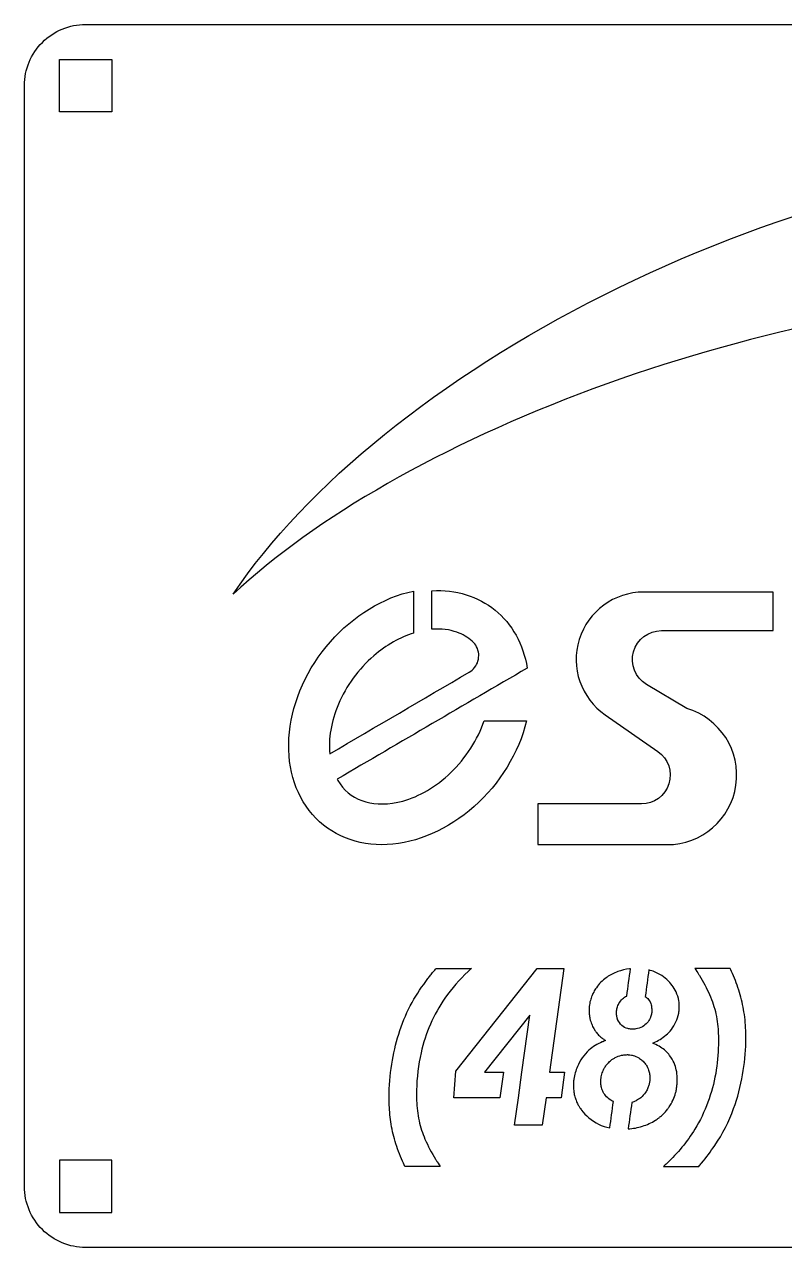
# Model space of a CAD drawing. Extents: x -140 to 140, y -80 to 80.
# Drawn here: x -139.9 to -40.5, y -79.9 to 80.1 of the extents above; entities that cross this region are included whole.
import ezdxf

# ---------------------------------------------------------------- set-up
doc = ezdxf.new("R2010")
doc.units = 0

msp = doc.modelspace()

# ---------------------------------------------------------------- linework, layer by layer
at = {"layer": '1'}
for points in [[(140.12, 72.11), (140.12, -71.89, -0.414214), (132.12, -79.89), (-131.88, -79.89, -0.414214), (-139.88, -71.89), (-139.88, 72.11, -0.414214), (-131.88, 80.11), (132.12, 80.11, -0.414214)], [(-41.96, 5.85), (-58.89, 5.85, 0.735169), (-63.92, -10.22), (-57.04, -14.99, -0.735169), (-59.19, -21.87), (-72.75, -21.87), (-72.75, -27.19), (-55.82, -27.19, 0.865241), (-53.23, -9.37), (-58.51, -6.22, -0.761737), (-56.57, 0.81), (-41.96, 0.81)]]:
    msp.add_lwpolyline(points, format="xyb", close=True, dxfattribs=at)
for points in [[(-128.46, 75.53), (-128.46, 68.69), (-135.3, 68.69), (-135.3, 75.53)], [(-69.24, -56.97), (-69.68, -60.3), (-71.66, -60.3), (-72.16, -63.89), (-75.77, -63.89), (-75.28, -60.3), (-74.82, -56.97), (-73.79, -49.48), (-79.72, -56.97), (-77.24, -56.97), (-77.7, -60.3), (-83.72, -60.3), (-83.47, -56.83), (-72.81, -43.38), (-69.33, -43.38), (-71.2, -56.97)], [(-128.46, -68.47), (-135.3, -68.47), (-135.3, -75.31), (-128.46, -75.31)]]:
    msp.add_lwpolyline(points, close=True, dxfattribs=at)
for points, knots in [([(46.96, 13.57), (55.9, 27.83), (56.2, 41.04), (47.78, 50.32), (47.78, 50.32), (39.37, 59.59), (22.9, 64.21), (1.96, 63.16), (1.96, 63.16), (-18.97, 62.11), (-42.74, 55.47), (-64.16, 44.7), (-64.16, 44.7), (-85.58, 33.93), (-102.99, 19.86), (-112.59, 5.56), (-112.59, 5.56), (-101.81, 15.65), (-85.14, 25.18), (-65.55, 32.42), (-65.55, 32.42), (-45.95, 39.67), (-24.68, 44.17), (-5.55, 45.13), (-5.55, 45.13), (13.59, 46.09), (29.37, 43.45), (38.98, 37.67), (38.98, 37.67), (48.59, 31.89), (51.42, 23.35), (46.96, 13.57)], [0, 0, 0, 0, 0.125, 0.125, 0.125, 0.125, 0.25, 0.25, 0.25, 0.25, 0.375, 0.375, 0.375, 0.375, 0.5, 0.5, 0.5, 0.5, 0.625, 0.625, 0.625, 0.625, 0.75, 0.75, 0.75, 0.75, 0.875, 0.875, 0.875, 0.875, 1, 1, 1, 1]), ([(-74.12, -4.09), (-74.63, -0.96), (-76.1, 1.69), (-78.33, 3.5), (-78.33, 3.5), (-80.56, 5.31), (-83.45, 6.2), (-86.59, 6.03), (-86.59, 6.03), (-86.59, 4.34), (-86.59, 2.66), (-86.59, 0.98), (-86.59, 0.98), (-85.35, 1.08), (-84.25, 0.93), (-83.32, 0.6), (-83.32, 0.6), (-82.55, 0.33), (-81.89, -0.06), (-81.31, -0.57), (-81.31, -0.57), (-81.08, -0.78), (-80.88, -1.03), (-80.74, -1.32), (-80.74, -1.32), (-80.59, -1.6), (-80.5, -1.91), (-80.47, -2.23), (-80.47, -2.23), (-80.44, -2.54), (-80.48, -2.86), (-80.57, -3.17), (-80.57, -3.17), (-80.65, -3.47), (-80.8, -3.76), (-81, -4.01), (-81, -4.01), (-81.19, -4.26), (-81.44, -4.47), (-81.71, -4.63), (-81.71, -4.63), (-87.79, -8.19), (-93.87, -11.75), (-99.95, -15.3), (-99.95, -15.3), (-100.14, -13.39), (-99.78, -11.08), (-98.81, -8.82), (-98.81, -8.82), (-97.82, -6.46), (-96.16, -4.2), (-94.19, -2.49), (-94.19, -2.49), (-92.56, -1.08), (-90.73, -0.06), (-88.99, 0.49), (-88.99, 0.49), (-88.99, 2.32), (-88.99, 4.16), (-88.99, 5.99), (-88.99, 5.99), (-92.97, 5.15), (-96.86, 2.77), (-99.87, -0.65), (-99.87, -0.65), (-102.88, -4.08), (-104.79, -8.31), (-105.23, -12.49), (-105.23, -12.49), (-105.66, -16.68), (-104.58, -20.52), (-102.21, -23.24), (-102.21, -23.24), (-99.84, -25.96), (-96.35, -27.37), (-92.43, -27.18), (-92.43, -27.18), (-88.51, -26.99), (-84.46, -25.21), (-81.08, -22.21), (-81.08, -22.21), (-77.7, -19.21), (-75.24, -15.2), (-74.2, -10.98), (-74.2, -10.98), (-76.05, -10.98), (-77.9, -10.98), (-79.75, -10.98), (-79.75, -10.98), (-80.58, -13.43), (-82.15, -15.88), (-84.12, -17.77), (-84.12, -17.77), (-86.02, -19.61), (-88.28, -20.9), (-90.38, -21.48), (-90.38, -21.48), (-92.22, -21.99), (-93.9, -21.97), (-95.24, -21.6), (-95.24, -21.6), (-96.67, -21.18), (-97.76, -20.41), (-98.59, -19.25), (-98.59, -19.25), (-98.73, -19.05), (-98.86, -18.85), (-98.98, -18.63), (-98.98, -18.63), (-90.69, -13.78), (-82.41, -8.93), (-74.12, -4.09)], [0, 0, 0, 0, 0.035714, 0.035714, 0.035714, 0.035714, 0.071429, 0.071429, 0.071429, 0.071429, 0.107143, 0.107143, 0.107143, 0.107143, 0.142857, 0.142857, 0.142857, 0.142857, 0.178571, 0.178571, 0.178571, 0.178571, 0.214286, 0.214286, 0.214286, 0.214286, 0.25, 0.25, 0.25, 0.25, 0.285714, 0.285714, 0.285714, 0.285714, 0.321429, 0.321429, 0.321429, 0.321429, 0.357143, 0.357143, 0.357143, 0.357143, 0.392857, 0.392857, 0.392857, 0.392857, 0.428571, 0.428571, 0.428571, 0.428571, 0.464286, 0.464286, 0.464286, 0.464286, 0.5, 0.5, 0.5, 0.5, 0.535714, 0.535714, 0.535714, 0.535714, 0.571429, 0.571429, 0.571429, 0.571429, 0.607143, 0.607143, 0.607143, 0.607143, 0.642857, 0.642857, 0.642857, 0.642857, 0.678571, 0.678571, 0.678571, 0.678571, 0.714286, 0.714286, 0.714286, 0.714286, 0.75, 0.75, 0.75, 0.75, 0.785714, 0.785714, 0.785714, 0.785714, 0.821429, 0.821429, 0.821429, 0.821429, 0.857143, 0.857143, 0.857143, 0.857143, 0.892857, 0.892857, 0.892857, 0.892857, 0.928571, 0.928571, 0.928571, 0.928571, 0.964286, 0.964286, 0.964286, 0.964286, 1, 1, 1, 1]), ([(-81.42, -43.38), (-82.95, -43.38), (-84.49, -43.38), (-86.03, -43.38), (-86.03, -43.38), (-86.15, -43.53), (-86.27, -43.68), (-86.4, -43.82), (-86.4, -43.82), (-86.46, -43.9), (-86.52, -43.97), (-86.58, -44.04), (-86.58, -44.04), (-86.64, -44.12), (-86.7, -44.19), (-86.76, -44.27), (-86.76, -44.27), (-86.82, -44.34), (-86.88, -44.42), (-86.94, -44.49), (-86.94, -44.49), (-87, -44.57), (-87.05, -44.64), (-87.11, -44.72), (-87.11, -44.72), (-87.86, -45.71), (-88.56, -46.74), (-89.17, -47.82), (-89.17, -47.82), (-90.48, -50.16), (-91.28, -52.76), (-91.76, -55.39), (-91.76, -55.39), (-92, -56.8), (-92.15, -58.23), (-92.17, -59.66), (-92.17, -59.66), (-92.18, -59.85), (-92.18, -60.04), (-92.18, -60.24), (-92.18, -60.24), (-92.18, -60.48), (-92.17, -60.94), (-92.17, -60.97), (-92.17, -60.97), (-92.15, -61.79), (-92.08, -62.62), (-91.96, -63.44), (-91.96, -63.44), (-91.83, -64.31), (-91.64, -65.17), (-91.39, -66.01), (-91.39, -66.01), (-91.12, -66.89), (-90.8, -67.76), (-90.43, -68.61), (-90.43, -68.61), (-90.42, -68.63), (-90.23, -69.06), (-90.13, -69.28), (-90.13, -69.28), (-88.6, -69.28), (-87.06, -69.28), (-85.52, -69.28), (-85.52, -69.28), (-85.66, -69.06), (-85.93, -68.64), (-85.94, -68.62), (-85.94, -68.62), (-85.97, -68.57), (-86, -68.53), (-86.02, -68.48), (-86.02, -68.48), (-86.05, -68.44), (-86.08, -68.39), (-86.11, -68.35), (-86.11, -68.35), (-86.62, -67.5), (-87.1, -66.62), (-87.49, -65.71), (-87.49, -65.71), (-87.83, -64.94), (-88.08, -64.13), (-88.26, -63.31), (-88.26, -63.31), (-88.44, -62.44), (-88.55, -61.55), (-88.58, -60.66), (-88.58, -60.66), (-88.58, -60.64), (-88.59, -60.14), (-88.6, -59.88), (-88.6, -59.88), (-88.59, -59.69), (-88.59, -59.49), (-88.59, -59.3), (-88.59, -59.3), (-88.56, -57.66), (-88.37, -56.01), (-88, -54.41), (-88, -54.41), (-87.43, -51.86), (-86.37, -49.42), (-84.88, -47.28), (-84.88, -47.28), (-83.99, -46.01), (-82.97, -44.83), (-81.84, -43.78), (-81.84, -43.78), (-81.7, -43.64), (-81.56, -43.51), (-81.42, -43.38)], [0, 0, 0, 0, 0.035714, 0.035714, 0.035714, 0.035714, 0.071429, 0.071429, 0.071429, 0.071429, 0.107143, 0.107143, 0.107143, 0.107143, 0.142857, 0.142857, 0.142857, 0.142857, 0.178571, 0.178571, 0.178571, 0.178571, 0.214286, 0.214286, 0.214286, 0.214286, 0.25, 0.25, 0.25, 0.25, 0.285714, 0.285714, 0.285714, 0.285714, 0.321429, 0.321429, 0.321429, 0.321429, 0.357143, 0.357143, 0.357143, 0.357143, 0.392857, 0.392857, 0.392857, 0.392857, 0.428571, 0.428571, 0.428571, 0.428571, 0.464286, 0.464286, 0.464286, 0.464286, 0.5, 0.5, 0.5, 0.5, 0.535714, 0.535714, 0.535714, 0.535714, 0.571429, 0.571429, 0.571429, 0.571429, 0.607143, 0.607143, 0.607143, 0.607143, 0.642857, 0.642857, 0.642857, 0.642857, 0.678571, 0.678571, 0.678571, 0.678571, 0.714286, 0.714286, 0.714286, 0.714286, 0.75, 0.75, 0.75, 0.75, 0.785714, 0.785714, 0.785714, 0.785714, 0.821429, 0.821429, 0.821429, 0.821429, 0.857143, 0.857143, 0.857143, 0.857143, 0.892857, 0.892857, 0.892857, 0.892857, 0.928571, 0.928571, 0.928571, 0.928571, 0.964286, 0.964286, 0.964286, 0.964286, 1, 1, 1, 1]), ([(-54.24, -48.37), (-54.24, -48.44), (-54.24, -48.5), (-54.24, -48.57), (-54.24, -48.57), (-54.25, -48.73), (-54.26, -48.9), (-54.28, -49.06), (-54.28, -49.06), (-54.28, -49.08), (-54.29, -49.09), (-54.29, -49.11), (-54.29, -49.11), (-54.29, -49.16), (-54.3, -49.2), (-54.31, -49.25), (-54.31, -49.25), (-54.45, -50.03), (-54.79, -50.76), (-55.27, -51.38), (-55.27, -51.38), (-55.68, -51.9), (-56.19, -52.32), (-56.75, -52.67), (-56.75, -52.67), (-57, -52.83), (-57.26, -52.96), (-57.52, -53.09), (-57.52, -53.09), (-57.58, -53.12), (-57.64, -53.14), (-57.7, -53.17), (-57.7, -53.17), (-57.64, -53.2), (-57.58, -53.22), (-57.53, -53.25), (-57.53, -53.25), (-57.23, -53.37), (-56.94, -53.51), (-56.68, -53.68), (-56.68, -53.68), (-56.22, -53.97), (-55.81, -54.34), (-55.49, -54.77), (-55.49, -54.77), (-55.25, -55.07), (-55.05, -55.4), (-54.91, -55.75), (-54.91, -55.75), (-54.78, -56.04), (-54.68, -56.35), (-54.62, -56.66), (-54.62, -56.66), (-54.54, -57), (-54.5, -57.35), (-54.5, -57.7), (-54.5, -57.7), (-54.5, -57.73), (-54.49, -57.76), (-54.49, -57.79), (-54.49, -57.79), (-54.49, -57.82), (-54.49, -57.86), (-54.49, -57.89), (-54.49, -57.89), (-54.49, -58.02), (-54.5, -58.27), (-54.5, -58.28), (-54.5, -58.28), (-54.5, -58.36), (-54.51, -58.44), (-54.52, -58.52), (-54.52, -58.52), (-54.53, -58.68), (-54.55, -58.83), (-54.58, -58.99), (-54.58, -58.99), (-54.6, -59.15), (-54.63, -59.3), (-54.66, -59.46), (-54.66, -59.46), (-54.7, -59.61), (-54.74, -59.76), (-54.79, -59.91), (-54.79, -59.91), (-54.88, -60.22), (-55, -60.51), (-55.14, -60.79), (-55.14, -60.79), (-55.16, -60.84), (-55.19, -60.89), (-55.21, -60.94), (-55.21, -60.94), (-55.31, -61.12), (-55.42, -61.3), (-55.54, -61.48), (-55.54, -61.48), (-55.61, -61.59), (-55.76, -61.79), (-55.76, -61.8), (-55.76, -61.8), (-55.88, -61.95), (-56, -62.09), (-56.12, -62.22), (-56.12, -62.22), (-56.16, -62.26), (-56.2, -62.3), (-56.23, -62.34), (-56.23, -62.34), (-56.38, -62.49), (-56.53, -62.63), (-56.7, -62.77), (-56.7, -62.77), (-56.74, -62.8), (-56.78, -62.83), (-56.82, -62.86), (-56.82, -62.86), (-56.86, -62.9), (-56.9, -62.93), (-56.95, -62.96), (-56.95, -62.96), (-57.07, -63.06), (-57.2, -63.15), (-57.34, -63.23), (-57.34, -63.23), (-57.87, -63.57), (-58.45, -63.84), (-59.06, -64.02), (-59.06, -64.02), (-59.66, -64.22), (-60.29, -64.33), (-60.92, -64.38), (-60.92, -64.38), (-60.76, -63.23), (-60.6, -62.08), (-60.44, -60.93), (-60.44, -60.93), (-60.25, -60.87), (-60.06, -60.79), (-59.89, -60.7), (-59.89, -60.7), (-59.88, -60.7), (-59.87, -60.69), (-59.86, -60.69), (-59.86, -60.69), (-59.85, -60.68), (-59.84, -60.67), (-59.83, -60.67), (-59.83, -60.67), (-59.63, -60.56), (-59.45, -60.43), (-59.28, -60.29), (-59.28, -60.29), (-59.04, -60.09), (-58.83, -59.86), (-58.65, -59.6), (-58.65, -59.6), (-58.55, -59.45), (-58.46, -59.3), (-58.38, -59.14), (-58.38, -59.14), (-58.34, -59.06), (-58.31, -58.97), (-58.28, -58.89), (-58.28, -58.89), (-58.23, -58.74), (-58.19, -58.59), (-58.15, -58.44), (-58.15, -58.44), (-58.14, -58.37), (-58.13, -58.31), (-58.12, -58.24), (-58.12, -58.24), (-58.1, -58.11), (-58.09, -57.97), (-58.09, -57.84), (-58.09, -57.84), (-58.09, -57.8), (-58.08, -57.75), (-58.08, -57.71), (-58.08, -57.71), (-58.08, -57.63), (-58.08, -57.56), (-58.09, -57.49), (-58.09, -57.49), (-58.09, -57.39), (-58.1, -57.29), (-58.12, -57.2), (-58.12, -57.2), (-58.15, -57.03), (-58.19, -56.86), (-58.24, -56.7), (-58.24, -56.7), (-58.27, -56.58), (-58.32, -56.47), (-58.37, -56.36), (-58.37, -56.36), (-58.42, -56.27), (-58.46, -56.18), (-58.51, -56.1), (-58.51, -56.1), (-58.6, -55.95), (-58.7, -55.81), (-58.82, -55.69), (-58.82, -55.69), (-58.84, -55.67), (-58.85, -55.65), (-58.87, -55.63), (-58.87, -55.63), (-58.93, -55.56), (-59, -55.49), (-59.07, -55.42), (-59.07, -55.42), (-59.15, -55.36), (-59.22, -55.29), (-59.3, -55.23), (-59.3, -55.23), (-59.38, -55.18), (-59.46, -55.12), (-59.54, -55.07), (-59.54, -55.07), (-59.77, -54.93), (-60.02, -54.82), (-60.28, -54.75), (-60.28, -54.75), (-60.35, -54.74), (-60.42, -54.72), (-60.5, -54.71), (-60.5, -54.71), (-60.62, -54.68), (-60.74, -54.67), (-60.86, -54.67), (-60.86, -54.67), (-60.88, -54.67), (-60.91, -54.66), (-60.93, -54.66), (-60.93, -54.66), (-60.96, -54.66), (-60.98, -54.66), (-61.01, -54.66), (-61.01, -54.66), (-61.09, -54.66), (-61.18, -54.67), (-61.27, -54.67), (-61.27, -54.67), (-61.41, -54.68), (-61.56, -54.7), (-61.7, -54.73), (-61.7, -54.73), (-61.73, -54.73), (-61.76, -54.74), (-61.79, -54.74), (-61.79, -54.74), (-62.07, -54.8), (-62.35, -54.91), (-62.6, -55.04), (-62.6, -55.04), (-62.67, -55.08), (-62.79, -55.15), (-62.79, -55.15), (-62.79, -55.15), (-62.91, -55.22), (-63.01, -55.29), (-63.12, -55.37), (-63.12, -55.37), (-63.28, -55.5), (-63.42, -55.64), (-63.56, -55.79), (-63.56, -55.79), (-63.66, -55.89), (-63.76, -56.01), (-63.84, -56.13), (-63.84, -56.13), (-63.89, -56.2), (-63.94, -56.27), (-63.99, -56.34), (-63.99, -56.34), (-64.06, -56.47), (-64.13, -56.6), (-64.19, -56.73), (-64.19, -56.73), (-64.23, -56.84), (-64.27, -56.95), (-64.31, -57.06), (-64.31, -57.06), (-64.35, -57.17), (-64.38, -57.28), (-64.4, -57.39), (-64.4, -57.39), (-64.43, -57.51), (-64.45, -57.62), (-64.46, -57.74), (-64.46, -57.74), (-64.47, -57.8), (-64.47, -57.85), (-64.48, -57.91), (-64.48, -57.91), (-64.49, -58.03), (-64.49, -58.14), (-64.49, -58.26), (-64.49, -58.26), (-64.49, -58.29), (-64.49, -58.33), (-64.49, -58.36), (-64.49, -58.36), (-64.49, -58.51), (-64.47, -58.66), (-64.45, -58.81), (-64.45, -58.81), (-64.4, -59.02), (-64.34, -59.23), (-64.25, -59.43), (-64.25, -59.43), (-64.15, -59.64), (-64.02, -59.83), (-63.87, -60.01), (-63.87, -60.01), (-63.7, -60.22), (-63.5, -60.4), (-63.28, -60.55), (-63.28, -60.55), (-63.15, -60.65), (-63, -60.73), (-62.85, -60.8), (-62.85, -60.8), (-63.01, -61.95), (-63.16, -63.1), (-63.32, -64.25), (-63.32, -64.25), (-64.33, -64.04), (-65.29, -63.58), (-66.07, -62.91), (-66.07, -62.91), (-66.42, -62.61), (-66.74, -62.29), (-67.01, -61.92), (-67.01, -61.92), (-67.11, -61.79), (-67.2, -61.65), (-67.29, -61.52), (-67.29, -61.52), (-67.36, -61.41), (-67.42, -61.3), (-67.48, -61.19), (-67.48, -61.19), (-67.57, -61.01), (-67.66, -60.82), (-67.73, -60.63), (-67.73, -60.63), (-67.79, -60.48), (-67.85, -60.32), (-67.89, -60.16), (-67.89, -60.16), (-67.94, -59.96), (-67.99, -59.76), (-68.02, -59.56), (-68.02, -59.56), (-68.04, -59.43), (-68.05, -59.31), (-68.06, -59.19), (-68.06, -59.19), (-68.07, -59.02), (-68.08, -58.86), (-68.08, -58.69), (-68.08, -58.69), (-68.08, -58.49), (-68.07, -58.29), (-68.05, -58.09), (-68.05, -58.09), (-68.04, -58.01), (-68.03, -57.93), (-68.02, -57.85), (-68.02, -57.85), (-67.94, -57.29), (-67.78, -56.75), (-67.56, -56.23), (-67.56, -56.23), (-67.21, -55.42), (-66.71, -54.66), (-66.05, -54.07), (-66.05, -54.07), (-65.53, -53.62), (-64.94, -53.27), (-64.31, -53), (-64.31, -53), (-64.27, -52.99), (-64.23, -52.97), (-64.2, -52.96), (-64.2, -52.96), (-64.16, -52.94), (-64.12, -52.93), (-64.08, -52.91), (-64.08, -52.91), (-64.01, -52.88), (-63.93, -52.85), (-63.86, -52.82), (-63.86, -52.82), (-63.89, -52.8), (-63.93, -52.77), (-63.96, -52.75), (-63.96, -52.75), (-64.06, -52.69), (-64.16, -52.62), (-64.26, -52.54), (-64.26, -52.54), (-64.34, -52.48), (-64.42, -52.42), (-64.5, -52.36), (-64.5, -52.36), (-64.56, -52.3), (-64.62, -52.25), (-64.68, -52.19), (-64.68, -52.19), (-64.82, -52.06), (-64.96, -51.92), (-65.07, -51.76), (-65.07, -51.76), (-65.09, -51.74), (-65.11, -51.71), (-65.13, -51.69), (-65.13, -51.69), (-65.17, -51.62), (-65.22, -51.56), (-65.27, -51.49), (-65.27, -51.49), (-65.28, -51.46), (-65.3, -51.44), (-65.31, -51.42), (-65.31, -51.42), (-65.35, -51.35), (-65.41, -51.23), (-65.42, -51.23), (-65.42, -51.23), (-65.52, -51.05), (-65.61, -50.87), (-65.68, -50.69), (-65.68, -50.69), (-65.78, -50.45), (-65.86, -50.2), (-65.91, -49.94), (-65.91, -49.94), (-65.96, -49.75), (-65.99, -49.55), (-66.01, -49.35), (-66.01, -49.35), (-66.01, -49.28), (-66.02, -49.2), (-66.02, -49.13), (-66.02, -49.13), (-66.02, -49.05), (-66.03, -48.96), (-66.03, -48.87), (-66.03, -48.87), (-66.03, -48.83), (-66.03, -48.79), (-66.03, -48.74), (-66.03, -48.74), (-66.02, -48.61), (-66.01, -48.48), (-66, -48.35), (-66, -48.35), (-65.98, -48.08), (-65.93, -47.82), (-65.86, -47.57), (-65.86, -47.57), (-65.8, -47.36), (-65.73, -47.15), (-65.65, -46.94), (-65.65, -46.94), (-65.64, -46.92), (-65.63, -46.9), (-65.62, -46.88), (-65.62, -46.88), (-65.61, -46.86), (-65.6, -46.84), (-65.6, -46.82), (-65.6, -46.82), (-65.59, -46.8), (-65.58, -46.78), (-65.57, -46.76), (-65.57, -46.76), (-65.57, -46.75), (-65.48, -46.56), (-65.42, -46.47), (-65.42, -46.47), (-65.32, -46.27), (-65.21, -46.08), (-65.08, -45.9), (-65.08, -45.9), (-64.91, -45.65), (-64.71, -45.41), (-64.49, -45.19), (-64.49, -45.19), (-64.28, -44.97), (-64.04, -44.77), (-63.79, -44.59), (-63.79, -44.59), (-63.77, -44.58), (-63.76, -44.57), (-63.74, -44.55), (-63.74, -44.55), (-63.72, -44.54), (-63.7, -44.53), (-63.68, -44.52), (-63.68, -44.52), (-63.25, -44.22), (-62.77, -43.98), (-62.28, -43.8), (-62.28, -43.8), (-61.78, -43.62), (-61.26, -43.49), (-60.74, -43.43), (-60.74, -43.43), (-60.7, -43.43), (-60.65, -43.42), (-60.61, -43.42), (-60.61, -43.42), (-60.77, -44.61), (-60.94, -45.8), (-61.1, -46.99), (-61.1, -46.99), (-61.3, -47.09), (-61.48, -47.22), (-61.65, -47.37), (-61.65, -47.37), (-61.83, -47.55), (-62, -47.74), (-62.13, -47.96), (-62.13, -47.96), (-62.23, -48.14), (-62.31, -48.34), (-62.37, -48.54), (-62.37, -48.54), (-62.41, -48.72), (-62.43, -48.9), (-62.44, -49.08), (-62.44, -49.08), (-62.44, -49.11), (-62.44, -49.14), (-62.44, -49.17), (-62.44, -49.17), (-62.44, -49.2), (-62.44, -49.24), (-62.44, -49.27), (-62.44, -49.27), (-62.43, -49.38), (-62.42, -49.48), (-62.41, -49.59), (-62.41, -49.59), (-62.39, -49.73), (-62.36, -49.87), (-62.31, -50), (-62.31, -50), (-62.3, -50.02), (-62.3, -50.03), (-62.29, -50.05), (-62.29, -50.05), (-62.18, -50.35), (-61.99, -50.62), (-61.75, -50.83), (-61.75, -50.83), (-61.53, -51.03), (-61.26, -51.18), (-60.97, -51.25), (-60.97, -51.25), (-60.9, -51.27), (-60.83, -51.28), (-60.76, -51.29), (-60.76, -51.29), (-60.66, -51.31), (-60.55, -51.32), (-60.44, -51.32), (-60.44, -51.32), (-60.41, -51.33), (-60.37, -51.33), (-60.34, -51.33), (-60.34, -51.33), (-60.3, -51.33), (-60.26, -51.33), (-60.22, -51.32), (-60.22, -51.32), (-60.11, -51.32), (-60.01, -51.31), (-59.91, -51.3), (-59.91, -51.3), (-59.61, -51.26), (-59.31, -51.15), (-59.05, -51), (-59.05, -51), (-58.82, -50.86), (-58.62, -50.69), (-58.44, -50.5), (-58.44, -50.5), (-58.27, -50.32), (-58.14, -50.11), (-58.04, -49.89), (-58.04, -49.89), (-58.01, -49.84), (-57.98, -49.75), (-57.98, -49.75), (-57.98, -49.75), (-57.91, -49.58), (-57.87, -49.41), (-57.85, -49.24), (-57.85, -49.24), (-57.85, -49.22), (-57.85, -49.2), (-57.84, -49.18), (-57.84, -49.18), (-57.84, -49.16), (-57.84, -49.14), (-57.84, -49.12), (-57.84, -49.12), (-57.84, -49.1), (-57.84, -49.08), (-57.83, -49.06), (-57.83, -49.06), (-57.83, -49.04), (-57.83, -49.02), (-57.83, -49), (-57.83, -49), (-57.83, -48.96), (-57.83, -48.92), (-57.83, -48.88), (-57.83, -48.88), (-57.83, -48.86), (-57.83, -48.83), (-57.83, -48.81), (-57.83, -48.81), (-57.83, -48.76), (-57.84, -48.65), (-57.84, -48.65), (-57.84, -48.65), (-57.85, -48.48), (-57.87, -48.32), (-57.91, -48.16), (-57.91, -48.16), (-57.98, -47.89), (-58.1, -47.64), (-58.27, -47.43), (-58.27, -47.43), (-58.39, -47.28), (-58.53, -47.15), (-58.68, -47.05), (-58.68, -47.05), (-58.53, -45.89), (-58.37, -44.73), (-58.21, -43.58), (-58.21, -43.58), (-57.7, -43.71), (-57.21, -43.9), (-56.76, -44.17), (-56.76, -44.17), (-56.43, -44.36), (-56.12, -44.59), (-55.84, -44.85), (-55.84, -44.85), (-55.35, -45.31), (-54.93, -45.84), (-54.65, -46.44), (-54.65, -46.44), (-54.48, -46.82), (-54.36, -47.23), (-54.29, -47.64), (-54.29, -47.64), (-54.27, -47.75), (-54.26, -47.85), (-54.25, -47.95), (-54.25, -47.95), (-54.24, -48.09), (-54.24, -48.23), (-54.24, -48.37)], [0, 0, 0, 0, 0.005952, 0.005952, 0.005952, 0.005952, 0.011905, 0.011905, 0.011905, 0.011905, 0.017857, 0.017857, 0.017857, 0.017857, 0.02381, 0.02381, 0.02381, 0.02381, 0.029762, 0.029762, 0.029762, 0.029762, 0.035714, 0.035714, 0.035714, 0.035714, 0.041667, 0.041667, 0.041667, 0.041667, 0.047619, 0.047619, 0.047619, 0.047619, 0.053571, 0.053571, 0.053571, 0.053571, 0.059524, 0.059524, 0.059524, 0.059524, 0.065476, 0.065476, 0.065476, 0.065476, 0.071429, 0.071429, 0.071429, 0.071429, 0.077381, 0.077381, 0.077381, 0.077381, 0.083333, 0.083333, 0.083333, 0.083333, 0.089286, 0.089286, 0.089286, 0.089286, 0.095238, 0.095238, 0.095238, 0.095238, 0.10119, 0.10119, 0.10119, 0.10119, 0.107143, 0.107143, 0.107143, 0.107143, 0.113095, 0.113095, 0.113095, 0.113095, 0.119048, 0.119048, 0.119048, 0.119048, 0.125, 0.125, 0.125, 0.125, 0.130952, 0.130952, 0.130952, 0.130952, 0.136905, 0.136905, 0.136905, 0.136905, 0.142857, 0.142857, 0.142857, 0.142857, 0.14881, 0.14881, 0.14881, 0.14881, 0.154762, 0.154762, 0.154762, 0.154762, 0.160714, 0.160714, 0.160714, 0.160714, 0.166667, 0.166667, 0.166667, 0.166667, 0.172619, 0.172619, 0.172619, 0.172619, 0.178571, 0.178571, 0.178571, 0.178571, 0.184524, 0.184524, 0.184524, 0.184524, 0.190476, 0.190476, 0.190476, 0.190476, 0.196429, 0.196429, 0.196429, 0.196429, 0.202381, 0.202381, 0.202381, 0.202381, 0.208333, 0.208333, 0.208333, 0.208333, 0.214286, 0.214286, 0.214286, 0.214286, 0.220238, 0.220238, 0.220238, 0.220238, 0.22619, 0.22619, 0.22619, 0.22619, 0.232143, 0.232143, 0.232143, 0.232143, 0.238095, 0.238095, 0.238095, 0.238095, 0.244048, 0.244048, 0.244048, 0.244048, 0.25, 0.25, 0.25, 0.25, 0.255952, 0.255952, 0.255952, 0.255952, 0.261905, 0.261905, 0.261905, 0.261905, 0.267857, 0.267857, 0.267857, 0.267857, 0.27381, 0.27381, 0.27381, 0.27381, 0.279762, 0.279762, 0.279762, 0.279762, 0.285714, 0.285714, 0.285714, 0.285714, 0.291667, 0.291667, 0.291667, 0.291667, 0.297619, 0.297619, 0.297619, 0.297619, 0.303571, 0.303571, 0.303571, 0.303571, 0.309524, 0.309524, 0.309524, 0.309524, 0.315476, 0.315476, 0.315476, 0.315476, 0.321429, 0.321429, 0.321429, 0.321429, 0.327381, 0.327381, 0.327381, 0.327381, 0.333333, 0.333333, 0.333333, 0.333333, 0.339286, 0.339286, 0.339286, 0.339286, 0.345238, 0.345238, 0.345238, 0.345238, 0.35119, 0.35119, 0.35119, 0.35119, 0.357143, 0.357143, 0.357143, 0.357143, 0.363095, 0.363095, 0.363095, 0.363095, 0.369048, 0.369048, 0.369048, 0.369048, 0.375, 0.375, 0.375, 0.375, 0.380952, 0.380952, 0.380952, 0.380952, 0.386905, 0.386905, 0.386905, 0.386905, 0.392857, 0.392857, 0.392857, 0.392857, 0.39881, 0.39881, 0.39881, 0.39881, 0.404762, 0.404762, 0.404762, 0.404762, 0.410714, 0.410714, 0.410714, 0.410714, 0.416667, 0.416667, 0.416667, 0.416667, 0.422619, 0.422619, 0.422619, 0.422619, 0.428571, 0.428571, 0.428571, 0.428571, 0.434524, 0.434524, 0.434524, 0.434524, 0.440476, 0.440476, 0.440476, 0.440476, 0.446429, 0.446429, 0.446429, 0.446429, 0.452381, 0.452381, 0.452381, 0.452381, 0.458333, 0.458333, 0.458333, 0.458333, 0.464286, 0.464286, 0.464286, 0.464286, 0.470238, 0.470238, 0.470238, 0.470238, 0.47619, 0.47619, 0.47619, 0.47619, 0.482143, 0.482143, 0.482143, 0.482143, 0.488095, 0.488095, 0.488095, 0.488095, 0.494048, 0.494048, 0.494048, 0.494048, 0.5, 0.5, 0.5, 0.5, 0.505952, 0.505952, 0.505952, 0.505952, 0.511905, 0.511905, 0.511905, 0.511905, 0.517857, 0.517857, 0.517857, 0.517857, 0.52381, 0.52381, 0.52381, 0.52381, 0.529762, 0.529762, 0.529762, 0.529762, 0.535714, 0.535714, 0.535714, 0.535714, 0.541667, 0.541667, 0.541667, 0.541667, 0.547619, 0.547619, 0.547619, 0.547619, 0.553571, 0.553571, 0.553571, 0.553571, 0.559524, 0.559524, 0.559524, 0.559524, 0.565476, 0.565476, 0.565476, 0.565476, 0.571429, 0.571429, 0.571429, 0.571429, 0.577381, 0.577381, 0.577381, 0.577381, 0.583333, 0.583333, 0.583333, 0.583333, 0.589286, 0.589286, 0.589286, 0.589286, 0.595238, 0.595238, 0.595238, 0.595238, 0.60119, 0.60119, 0.60119, 0.60119, 0.607143, 0.607143, 0.607143, 0.607143, 0.613095, 0.613095, 0.613095, 0.613095, 0.619048, 0.619048, 0.619048, 0.619048, 0.625, 0.625, 0.625, 0.625, 0.630952, 0.630952, 0.630952, 0.630952, 0.636905, 0.636905, 0.636905, 0.636905, 0.642857, 0.642857, 0.642857, 0.642857, 0.64881, 0.64881, 0.64881, 0.64881, 0.654762, 0.654762, 0.654762, 0.654762, 0.660714, 0.660714, 0.660714, 0.660714, 0.666667, 0.666667, 0.666667, 0.666667, 0.672619, 0.672619, 0.672619, 0.672619, 0.678571, 0.678571, 0.678571, 0.678571, 0.684524, 0.684524, 0.684524, 0.684524, 0.690476, 0.690476, 0.690476, 0.690476, 0.696429, 0.696429, 0.696429, 0.696429, 0.702381, 0.702381, 0.702381, 0.702381, 0.708333, 0.708333, 0.708333, 0.708333, 0.714286, 0.714286, 0.714286, 0.714286, 0.720238, 0.720238, 0.720238, 0.720238, 0.72619, 0.72619, 0.72619, 0.72619, 0.732143, 0.732143, 0.732143, 0.732143, 0.738095, 0.738095, 0.738095, 0.738095, 0.744048, 0.744048, 0.744048, 0.744048, 0.75, 0.75, 0.75, 0.75, 0.755952, 0.755952, 0.755952, 0.755952, 0.761905, 0.761905, 0.761905, 0.761905, 0.767857, 0.767857, 0.767857, 0.767857, 0.77381, 0.77381, 0.77381, 0.77381, 0.779762, 0.779762, 0.779762, 0.779762, 0.785714, 0.785714, 0.785714, 0.785714, 0.791667, 0.791667, 0.791667, 0.791667, 0.797619, 0.797619, 0.797619, 0.797619, 0.803571, 0.803571, 0.803571, 0.803571, 0.809524, 0.809524, 0.809524, 0.809524, 0.815476, 0.815476, 0.815476, 0.815476, 0.821429, 0.821429, 0.821429, 0.821429, 0.827381, 0.827381, 0.827381, 0.827381, 0.833333, 0.833333, 0.833333, 0.833333, 0.839286, 0.839286, 0.839286, 0.839286, 0.845238, 0.845238, 0.845238, 0.845238, 0.85119, 0.85119, 0.85119, 0.85119, 0.857143, 0.857143, 0.857143, 0.857143, 0.863095, 0.863095, 0.863095, 0.863095, 0.869048, 0.869048, 0.869048, 0.869048, 0.875, 0.875, 0.875, 0.875, 0.880952, 0.880952, 0.880952, 0.880952, 0.886905, 0.886905, 0.886905, 0.886905, 0.892857, 0.892857, 0.892857, 0.892857, 0.89881, 0.89881, 0.89881, 0.89881, 0.904762, 0.904762, 0.904762, 0.904762, 0.910714, 0.910714, 0.910714, 0.910714, 0.916667, 0.916667, 0.916667, 0.916667, 0.922619, 0.922619, 0.922619, 0.922619, 0.928571, 0.928571, 0.928571, 0.928571, 0.934524, 0.934524, 0.934524, 0.934524, 0.940476, 0.940476, 0.940476, 0.940476, 0.946429, 0.946429, 0.946429, 0.946429, 0.952381, 0.952381, 0.952381, 0.952381, 0.958333, 0.958333, 0.958333, 0.958333, 0.964286, 0.964286, 0.964286, 0.964286, 0.970238, 0.970238, 0.970238, 0.970238, 0.97619, 0.97619, 0.97619, 0.97619, 0.982143, 0.982143, 0.982143, 0.982143, 0.988095, 0.988095, 0.988095, 0.988095, 0.994048, 0.994048, 0.994048, 0.994048, 1, 1, 1, 1]), ([(-45.52, -52.44), (-45.52, -52.63), (-45.53, -52.82), (-45.53, -53.01), (-45.53, -53.01), (-45.55, -54.44), (-45.7, -55.87), (-45.95, -57.28), (-45.95, -57.28), (-46.22, -58.79), (-46.59, -60.27), (-47.12, -61.71), (-47.12, -61.71), (-47.73, -63.42), (-48.57, -65.04), (-49.59, -66.54), (-49.59, -66.54), (-50.12, -67.34), (-50.7, -68.1), (-51.31, -68.84), (-51.31, -68.84), (-51.43, -68.98), (-51.55, -69.13), (-51.67, -69.28), (-51.67, -69.28), (-53.21, -69.28), (-54.75, -69.28), (-56.29, -69.28), (-56.29, -69.28), (-56.15, -69.15), (-56, -69.01), (-55.86, -68.88), (-55.86, -68.88), (-54.45, -67.56), (-53.21, -66.06), (-52.19, -64.41), (-52.19, -64.41), (-50.83, -62.18), (-49.92, -59.68), (-49.47, -57.11), (-49.47, -57.11), (-49.26, -55.87), (-49.14, -54.62), (-49.12, -53.36), (-49.12, -53.36), (-49.11, -53.17), (-49.11, -52.97), (-49.11, -52.78), (-49.11, -52.78), (-49.11, -52.52), (-49.12, -52.02), (-49.13, -51.99), (-49.13, -51.99), (-49.15, -51.1), (-49.26, -50.22), (-49.44, -49.34), (-49.44, -49.34), (-49.63, -48.47), (-49.91, -47.62), (-50.28, -46.81), (-50.28, -46.81), (-50.66, -45.95), (-51.11, -45.12), (-51.6, -44.31), (-51.6, -44.31), (-51.62, -44.27), (-51.65, -44.22), (-51.68, -44.18), (-51.68, -44.18), (-51.71, -44.13), (-51.73, -44.09), (-51.76, -44.04), (-51.76, -44.04), (-51.77, -44.02), (-52.04, -43.6), (-52.18, -43.38), (-52.18, -43.38), (-50.65, -43.38), (-49.11, -43.38), (-47.57, -43.38), (-47.57, -43.38), (-47.47, -43.6), (-47.28, -44.03), (-47.27, -44.05), (-47.27, -44.05), (-46.92, -44.85), (-46.62, -45.68), (-46.36, -46.52), (-46.36, -46.52), (-46.1, -47.36), (-45.91, -48.22), (-45.77, -49.08), (-45.77, -49.08), (-45.62, -50), (-45.54, -50.92), (-45.53, -51.85), (-45.53, -51.85), (-45.53, -51.95), (-45.52, -52.05), (-45.52, -52.14), (-45.52, -52.14), (-45.52, -52.24), (-45.52, -52.34), (-45.52, -52.44)], [0, 0, 0, 0, 0.038462, 0.038462, 0.038462, 0.038462, 0.076923, 0.076923, 0.076923, 0.076923, 0.115385, 0.115385, 0.115385, 0.115385, 0.153846, 0.153846, 0.153846, 0.153846, 0.192308, 0.192308, 0.192308, 0.192308, 0.230769, 0.230769, 0.230769, 0.230769, 0.269231, 0.269231, 0.269231, 0.269231, 0.307692, 0.307692, 0.307692, 0.307692, 0.346154, 0.346154, 0.346154, 0.346154, 0.384615, 0.384615, 0.384615, 0.384615, 0.423077, 0.423077, 0.423077, 0.423077, 0.461538, 0.461538, 0.461538, 0.461538, 0.5, 0.5, 0.5, 0.5, 0.538462, 0.538462, 0.538462, 0.538462, 0.576923, 0.576923, 0.576923, 0.576923, 0.615385, 0.615385, 0.615385, 0.615385, 0.653846, 0.653846, 0.653846, 0.653846, 0.692308, 0.692308, 0.692308, 0.692308, 0.730769, 0.730769, 0.730769, 0.730769, 0.769231, 0.769231, 0.769231, 0.769231, 0.807692, 0.807692, 0.807692, 0.807692, 0.846154, 0.846154, 0.846154, 0.846154, 0.884615, 0.884615, 0.884615, 0.884615, 0.923077, 0.923077, 0.923077, 0.923077, 0.961538, 0.961538, 0.961538, 0.961538, 1, 1, 1, 1])]:
    msp.add_open_spline(points, degree=3, knots=knots, dxfattribs=at)

doc.saveas('drawing.dxf')
